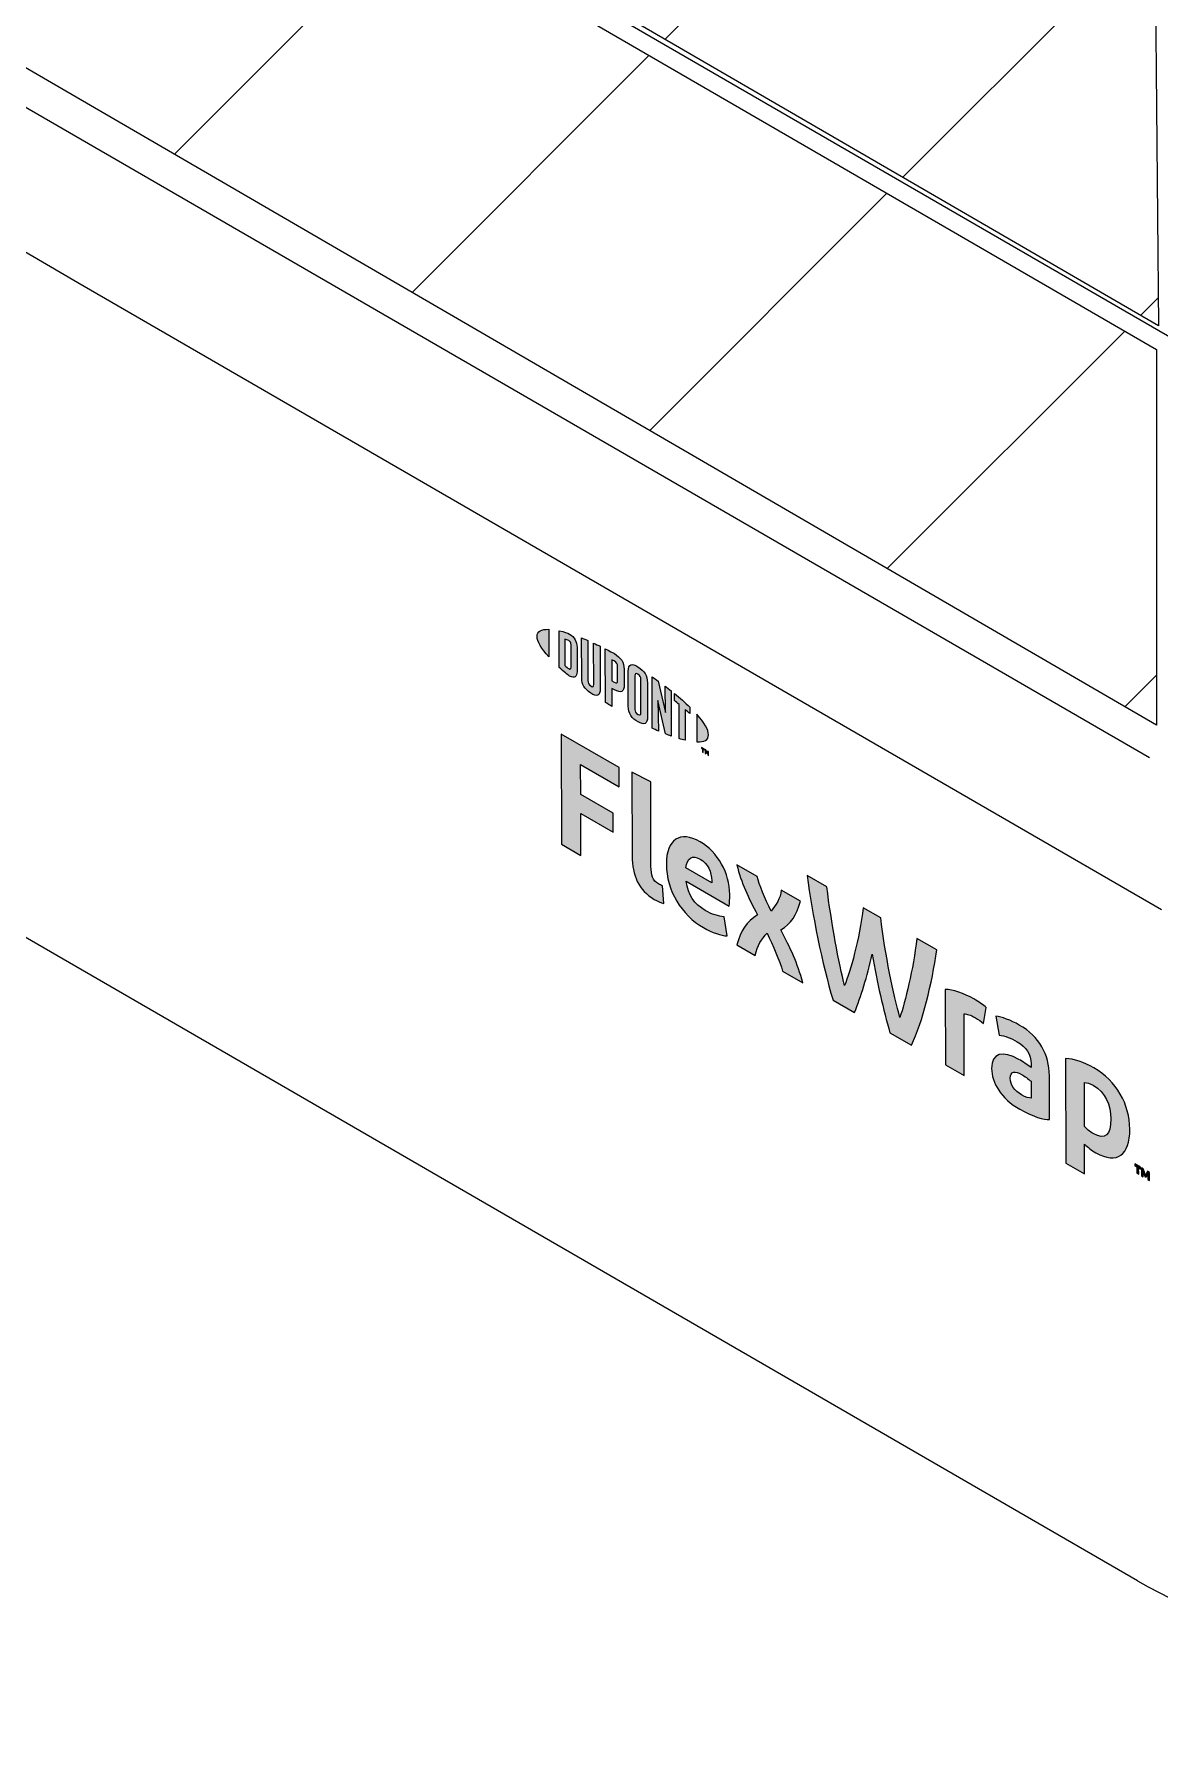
# Model space of a CAD drawing. Extents: x -1279 to 5791, y -3809 to 1769.
# Drawn here: x 4986 to 5028.4, y -2125.3 to -2061.1 of the extents above; entities that cross this region are included whole.
import ezdxf

# ---------------------------------------------------------------- set-up
doc = ezdxf.new("R2010")
doc.units = 0
doc.header["$MEASUREMENT"] = 0
for name, color, linetype, lineweight in [('G-ANNO-TTLB', 7, 'Continuous', 0), ('Layer 12', 7, 'Continuous', 0), ('TYVEK', 7, 'Continuous', 0)]:
    doc.layers.add(name, color=color, linetype=linetype, lineweight=lineweight)
pattern_1 = [(45, (0, 0), (-7.071067, 7.071069), [])]

# ---------------------------------------------------------------- blocks, each defined once
blk = doc.blocks.new('Block_251')
at = {"layer": 'TYVEK', "true_color": 0x003b71, "transparency": 33554687}
h = blk.add_hatch(color=156, dxfattribs=at)
h.dxf.hatch_style = 2
edge = h.paths.add_edge_path()
edge.add_spline(control_points=[(5005.892, -2091.56), (5005.892, -2091.56), (5005.881, -2087.419), (5005.881, -2087.419), (5005.881, -2087.419), (5008.067, -2088.674), (5008.067, -2088.674), (5008.067, -2088.674), (5008.069, -2089.396), (5008.069, -2089.396), (5008.069, -2089.396), (5006.617, -2088.562), (5006.617, -2088.562), (5006.617, -2088.562), (5006.62, -2089.686), (5006.62, -2089.686), (5006.62, -2089.686), (5007.841, -2090.387), (5007.841, -2090.387), (5007.841, -2090.387), (5007.842, -2091.109), (5007.842, -2091.109), (5007.842, -2091.109), (5006.621, -2090.408), (5006.621, -2090.408), (5006.621, -2090.408), (5006.625, -2091.981), (5006.625, -2091.981), (5006.625, -2091.981), (5005.892, -2091.56), (5005.892, -2091.56)], knot_values=[0, 0, 0, 0, 1, 1, 1, 2, 2, 2, 3, 3, 3, 4, 4, 4, 5, 5, 5, 6, 6, 6, 7, 7, 7, 8, 8, 8, 9, 9, 9, 10, 10, 10, 10], degree=3, periodic=0)
h = blk.add_hatch(color=156, dxfattribs=at)
h.dxf.hatch_style = 2
edge = h.paths.add_edge_path()
edge.add_spline(control_points=[(5009.265, -2092.404), (5009.265, -2092.723), (5009.338, -2092.936), (5009.543, -2093.054), (5009.594, -2093.083), (5009.645, -2093.107), (5009.692, -2093.121), (5009.692, -2093.121), (5009.744, -2093.796), (5009.744, -2093.796), (5009.647, -2093.763), (5009.488, -2093.696), (5009.385, -2093.637), (5008.795, -2093.298), (5008.558, -2092.719), (5008.557, -2092.009), (5008.557, -2092.009), (5008.549, -2088.85), (5008.549, -2088.85), (5008.549, -2088.85), (5009.257, -2089.209), (5009.257, -2089.209), (5009.257, -2089.209), (5009.265, -2092.404), (5009.265, -2092.404)], knot_values=[0, 0, 0, 0, 1, 1, 1, 2, 2, 2, 3, 3, 3, 4, 4, 4, 5, 5, 5, 6, 6, 6, 7, 7, 7, 8, 8, 8, 8], degree=3, periodic=0)
h = blk.add_hatch(color=156, dxfattribs=at)
h.dxf.hatch_style = 2
edge = h.paths.add_edge_path()
edge.add_spline(control_points=[(5010.576, -2092.454), (5010.576, -2092.454), (5011.551, -2093.013), (5011.551, -2093.013), (5011.551, -2093.013), (5011.551, -2092.942), (5011.551, -2092.942), (5011.55, -2092.611), (5011.395, -2092.28), (5011.113, -2092.118), (5010.816, -2091.947), (5010.621, -2092.078), (5010.576, -2092.454)], knot_values=[0, 0, 0, 0, 1, 1, 1, 2, 2, 2, 3, 3, 3, 4, 4, 4, 4], degree=3, periodic=0)
edge = h.paths.add_edge_path()
edge.add_spline(control_points=[(5012.135, -2095.014), (5011.909, -2095.003), (5011.576, -2094.894), (5011.237, -2094.7), (5010.411, -2094.226), (5009.846, -2093.298), (5009.843, -2092.316), (5009.841, -2091.376), (5010.358, -2091.034), (5011.112, -2091.467), (5011.784, -2091.853), (5012.226, -2092.657), (5012.228, -2093.449), (5012.229, -2093.627), (5012.219, -2093.775), (5012.209, -2093.887), (5012.209, -2093.887), (5010.588, -2092.956), (5010.588, -2092.956), (5010.655, -2093.468), (5010.897, -2093.819), (5011.308, -2094.055), (5011.559, -2094.199), (5011.8, -2094.273), (5012.02, -2094.293), (5012.02, -2094.293), (5012.135, -2095.014), (5012.135, -2095.014)], knot_values=[0, 0, 0, 0, 1, 1, 1, 2, 2, 2, 3, 3, 3, 4, 4, 4, 5, 5, 5, 6, 6, 6, 7, 7, 7, 8, 8, 8, 9, 9, 9, 9], degree=3, periodic=0)
h = blk.add_hatch(color=156, dxfattribs=at)
h.dxf.hatch_style = 2
edge = h.paths.add_edge_path()
edge.add_spline(control_points=[(5013.275, -2094.216), (5012.93, -2093.581), (5012.657, -2093.016), (5012.497, -2092.334), (5012.497, -2092.334), (5013.261, -2092.772), (5013.261, -2092.772), (5013.329, -2093.077), (5013.555, -2093.609), (5013.782, -2094.076), (5013.971, -2093.859), (5014.134, -2093.604), (5014.169, -2093.294), (5014.169, -2093.294), (5014.888, -2093.706), (5014.888, -2093.706), (5014.756, -2094.245), (5014.531, -2094.547), (5014.147, -2094.782), (5014.518, -2095.473), (5014.77, -2096.031), (5014.982, -2096.779), (5014.982, -2096.779), (5014.218, -2096.34), (5014.218, -2096.34), (5014.109, -2095.947), (5013.852, -2095.356), (5013.635, -2094.907), (5013.441, -2095.12), (5013.257, -2095.369), (5013.187, -2095.748), (5013.187, -2095.748), (5012.499, -2095.353), (5012.499, -2095.353), (5012.626, -2094.812), (5012.866, -2094.477), (5013.275, -2094.216)], knot_values=[0, 0, 0, 0, 1, 1, 1, 2, 2, 2, 3, 3, 3, 4, 4, 4, 5, 5, 5, 6, 6, 6, 7, 7, 7, 8, 8, 8, 9, 9, 9, 10, 10, 10, 11, 11, 11, 12, 12, 12, 12], degree=3, periodic=0)
h = blk.add_hatch(color=156, dxfattribs=at)
h.dxf.hatch_style = 2
edge = h.paths.add_edge_path()
edge.add_spline(control_points=[(5019.276, -2095.109), (5019.276, -2095.109), (5020.025, -2095.539), (5020.025, -2095.539), (5019.834, -2096.806), (5019.499, -2098.238), (5019.066, -2099.123), (5019.066, -2099.123), (5018.26, -2098.661), (5018.26, -2098.661), (5018.007, -2097.777), (5017.779, -2096.778), (5017.587, -2095.699), (5017.395, -2096.557), (5017.176, -2097.3), (5016.921, -2097.892), (5016.921, -2097.892), (5016.116, -2097.43), (5016.116, -2097.43), (5015.703, -2096.058), (5015.335, -2094.223), (5015.141, -2092.735), (5015.141, -2092.735), (5015.885, -2093.162), (5015.885, -2093.162), (5016.047, -2094.502), (5016.338, -2096.069), (5016.55, -2096.882), (5016.769, -2096.316), (5017.109, -2095.153), (5017.255, -2093.949), (5017.255, -2093.949), (5017.912, -2094.326), (5017.912, -2094.326), (5018.069, -2095.704), (5018.406, -2097.256), (5018.633, -2098.077), (5018.837, -2097.503), (5019.125, -2096.269), (5019.276, -2095.109)], knot_values=[0, 0, 0, 0, 1, 1, 1, 2, 2, 2, 3, 3, 3, 4, 4, 4, 5, 5, 5, 6, 6, 6, 7, 7, 7, 8, 8, 8, 9, 9, 9, 10, 10, 10, 11, 11, 11, 12, 12, 12, 13, 13, 13, 13], degree=3, periodic=0)
h = blk.add_hatch(color=156, dxfattribs=at)
h.dxf.hatch_style = 2
edge = h.paths.add_edge_path()
edge.add_spline(control_points=[(5021.418, -2097.384), (5021.603, -2097.49), (5021.777, -2097.614), (5021.88, -2097.703), (5021.88, -2097.703), (5021.779, -2098.312), (5021.779, -2098.312), (5021.692, -2098.227), (5021.584, -2098.153), (5021.476, -2098.091), (5021.286, -2097.982), (5021.158, -2097.95), (5021.051, -2097.947), (5021.051, -2097.947), (5021.056, -2100.266), (5021.056, -2100.266), (5021.056, -2100.266), (5020.348, -2099.86), (5020.348, -2099.86), (5020.348, -2099.86), (5020.341, -2097.026), (5020.341, -2097.026), (5020.618, -2097.025), (5021.049, -2097.172), (5021.418, -2097.384)], knot_values=[0, 0, 0, 0, 1, 1, 1, 2, 2, 2, 3, 3, 3, 4, 4, 4, 5, 5, 5, 6, 6, 6, 7, 7, 7, 8, 8, 8, 8], degree=3, periodic=0)
h = blk.add_hatch(color=156, dxfattribs=at)
h.dxf.hatch_style = 2
edge = h.paths.add_edge_path()
edge.add_spline(control_points=[(5023.574, -2101.115), (5023.574, -2101.115), (5023.572, -2100.482), (5023.572, -2100.482), (5023.454, -2100.385), (5023.331, -2100.296), (5023.208, -2100.225), (5022.972, -2100.09), (5022.788, -2100.09), (5022.788, -2100.368), (5022.789, -2100.617), (5022.943, -2100.835), (5023.215, -2100.991), (5023.369, -2101.08), (5023.497, -2101.118), (5023.574, -2101.115)], knot_values=[0, 0, 0, 0, 1, 1, 1, 2, 2, 2, 3, 3, 3, 4, 4, 4, 5, 5, 5, 5], degree=3, periodic=0)
edge = h.paths.add_edge_path()
edge.add_spline(control_points=[(5023.145, -2101.536), (5022.442, -2101.132), (5022.087, -2100.533), (5022.085, -2100), (5022.084, -2099.415), (5022.499, -2099.31), (5023.114, -2099.658), (5023.258, -2099.74), (5023.443, -2099.87), (5023.571, -2099.967), (5023.571, -2099.967), (5023.571, -2099.825), (5023.571, -2099.825), (5023.57, -2099.464), (5023.39, -2099.19), (5023.046, -2098.992), (5022.82, -2098.863), (5022.579, -2098.766), (5022.369, -2098.746), (5022.369, -2098.746), (5022.239, -2098.033), (5022.239, -2098.033), (5022.46, -2098.053), (5022.814, -2098.186), (5023.127, -2098.365), (5023.881, -2098.798), (5024.256, -2099.475), (5024.258, -2100.273), (5024.258, -2100.273), (5024.262, -2101.918), (5024.262, -2101.918), (5024.052, -2101.921), (5023.658, -2101.83), (5023.145, -2101.536)], knot_values=[0, 0, 0, 0, 1, 1, 1, 2, 2, 2, 3, 3, 3, 4, 4, 4, 5, 5, 5, 6, 6, 6, 7, 7, 7, 8, 8, 8, 9, 9, 9, 10, 10, 10, 11, 11, 11, 11], degree=3, periodic=0)
h = blk.add_hatch(color=156, dxfattribs=at)
h.dxf.hatch_style = 2
edge = h.paths.add_edge_path()
edge.add_spline(control_points=[(5025.908, -2102.449), (5026.36, -2102.708), (5026.569, -2102.51), (5026.568, -2101.9), (5026.566, -2101.368), (5026.371, -2100.901), (5025.904, -2100.633), (5025.775, -2100.559), (5025.683, -2100.536), (5025.575, -2100.521), (5025.575, -2100.521), (5025.58, -2102.178), (5025.58, -2102.178), (5025.677, -2102.281), (5025.759, -2102.364), (5025.908, -2102.449)], knot_values=[0, 0, 0, 0, 1, 1, 1, 2, 2, 2, 3, 3, 3, 4, 4, 4, 5, 5, 5, 5], degree=3, periodic=0)
edge = h.paths.add_edge_path()
edge.add_spline(control_points=[(5026.012, -2103.17), (5025.833, -2103.067), (5025.71, -2102.973), (5025.581, -2102.846), (5025.581, -2102.846), (5025.584, -2103.97), (5025.584, -2103.97), (5025.584, -2103.97), (5024.881, -2103.567), (5024.881, -2103.567), (5024.881, -2103.567), (5024.871, -2099.621), (5024.871, -2099.621), (5025.164, -2099.635), (5025.574, -2099.77), (5025.938, -2099.979), (5026.779, -2100.462), (5027.283, -2101.342), (5027.286, -2102.289), (5027.288, -2103.259), (5026.813, -2103.63), (5026.012, -2103.17)], knot_values=[0, 0, 0, 0, 1, 1, 1, 2, 2, 2, 3, 3, 3, 4, 4, 4, 5, 5, 5, 6, 6, 6, 7, 7, 7, 7], degree=3, periodic=0)
h = blk.add_hatch(color=156, dxfattribs=at)
h.dxf.hatch_style = 2
edge = h.paths.add_edge_path()
edge.add_spline(control_points=[(5027.794, -2103.775), (5027.82, -2103.863), (5027.845, -2103.929), (5027.876, -2104), (5027.906, -2103.964), (5027.927, -2103.924), (5027.953, -2103.867), (5027.953, -2103.867), (5028.027, -2103.909), (5028.027, -2103.909), (5028.027, -2103.909), (5028.027, -2104.215), (5028.027, -2104.215), (5028.027, -2104.215), (5027.963, -2104.178), (5027.963, -2104.178), (5027.963, -2104.178), (5027.963, -2104.037), (5027.963, -2104.037), (5027.963, -2104.037), (5027.966, -2103.991), (5027.966, -2103.991), (5027.945, -2104.025), (5027.921, -2104.059), (5027.899, -2104.086), (5027.899, -2104.086), (5027.85, -2104.057), (5027.85, -2104.057), (5027.828, -2104.005), (5027.803, -2103.942), (5027.781, -2103.883), (5027.781, -2103.883), (5027.785, -2103.935), (5027.785, -2103.935), (5027.785, -2103.935), (5027.785, -2104.076), (5027.785, -2104.076), (5027.785, -2104.076), (5027.721, -2104.039), (5027.721, -2104.039), (5027.721, -2104.039), (5027.72, -2103.733), (5027.72, -2103.733), (5027.72, -2103.733), (5027.794, -2103.775), (5027.794, -2103.775)], knot_values=[0, 0, 0, 0, 1, 1, 1, 2, 2, 2, 3, 3, 3, 4, 4, 4, 5, 5, 5, 6, 6, 6, 7, 7, 7, 8, 8, 8, 9, 9, 9, 10, 10, 10, 11, 11, 11, 12, 12, 12, 13, 13, 13, 14, 14, 14, 15, 15, 15, 15], degree=3, periodic=0)
edge = h.paths.add_edge_path()
edge.add_spline(control_points=[(5027.548, -2103.702), (5027.548, -2103.702), (5027.476, -2103.661), (5027.476, -2103.661), (5027.476, -2103.661), (5027.476, -2103.593), (5027.476, -2103.593), (5027.476, -2103.593), (5027.691, -2103.716), (5027.691, -2103.716), (5027.691, -2103.716), (5027.691, -2103.784), (5027.691, -2103.784), (5027.691, -2103.784), (5027.619, -2103.743), (5027.619, -2103.743), (5027.619, -2103.743), (5027.62, -2103.981), (5027.62, -2103.981), (5027.62, -2103.981), (5027.548, -2103.94), (5027.548, -2103.94), (5027.548, -2103.94), (5027.548, -2103.702), (5027.548, -2103.702)], knot_values=[0, 0, 0, 0, 1, 1, 1, 2, 2, 2, 3, 3, 3, 4, 4, 4, 5, 5, 5, 6, 6, 6, 7, 7, 7, 8, 8, 8, 8], degree=3, periodic=0)
at = {"layer": 'TYVEK'}
for points, knots in [([(5005.892, -2091.56), (5005.892, -2091.56), (5005.881, -2087.419), (5005.881, -2087.419), (5005.881, -2087.419), (5008.067, -2088.674), (5008.067, -2088.674), (5008.067, -2088.674), (5008.069, -2089.396), (5008.069, -2089.396), (5008.069, -2089.396), (5006.617, -2088.562), (5006.617, -2088.562), (5006.617, -2088.562), (5006.62, -2089.686), (5006.62, -2089.686), (5006.62, -2089.686), (5007.841, -2090.387), (5007.841, -2090.387), (5007.841, -2090.387), (5007.842, -2091.109), (5007.842, -2091.109), (5007.842, -2091.109), (5006.621, -2090.408), (5006.621, -2090.408), (5006.621, -2090.408), (5006.625, -2091.981), (5006.625, -2091.981), (5006.625, -2091.981), (5005.892, -2091.56), (5005.892, -2091.56)], [0, 0, 0, 0, 1, 1, 1, 2, 2, 2, 3, 3, 3, 4, 4, 4, 5, 5, 5, 6, 6, 6, 7, 7, 7, 8, 8, 8, 9, 9, 9, 10, 10, 10, 10]), ([(5009.265, -2092.404), (5009.265, -2092.723), (5009.338, -2092.936), (5009.543, -2093.054), (5009.594, -2093.083), (5009.645, -2093.107), (5009.692, -2093.121), (5009.692, -2093.121), (5009.744, -2093.796), (5009.744, -2093.796), (5009.647, -2093.763), (5009.488, -2093.696), (5009.385, -2093.637), (5008.795, -2093.298), (5008.558, -2092.719), (5008.557, -2092.009), (5008.557, -2092.009), (5008.549, -2088.85), (5008.549, -2088.85), (5008.549, -2088.85), (5009.257, -2089.209), (5009.257, -2089.209), (5009.257, -2089.209), (5009.265, -2092.404), (5009.265, -2092.404)], [0, 0, 0, 0, 1, 1, 1, 2, 2, 2, 3, 3, 3, 4, 4, 4, 5, 5, 5, 6, 6, 6, 7, 7, 7, 8, 8, 8, 8]), ([(5012.135, -2095.014), (5011.909, -2095.003), (5011.576, -2094.894), (5011.237, -2094.7), (5010.411, -2094.226), (5009.846, -2093.298), (5009.843, -2092.316), (5009.841, -2091.376), (5010.358, -2091.034), (5011.112, -2091.467), (5011.784, -2091.853), (5012.226, -2092.657), (5012.228, -2093.449), (5012.229, -2093.627), (5012.219, -2093.775), (5012.209, -2093.887), (5012.209, -2093.887), (5010.588, -2092.956), (5010.588, -2092.956), (5010.655, -2093.468), (5010.897, -2093.819), (5011.308, -2094.055), (5011.559, -2094.199), (5011.8, -2094.273), (5012.02, -2094.293), (5012.02, -2094.293), (5012.135, -2095.014), (5012.135, -2095.014)], [0, 0, 0, 0, 1, 1, 1, 2, 2, 2, 3, 3, 3, 4, 4, 4, 5, 5, 5, 6, 6, 6, 7, 7, 7, 8, 8, 8, 9, 9, 9, 9]), ([(5010.576, -2092.454), (5010.576, -2092.454), (5011.551, -2093.013), (5011.551, -2093.013), (5011.551, -2093.013), (5011.551, -2092.942), (5011.551, -2092.942), (5011.55, -2092.611), (5011.395, -2092.28), (5011.113, -2092.118), (5010.816, -2091.947), (5010.621, -2092.078), (5010.576, -2092.454)], [0, 0, 0, 0, 1, 1, 1, 2, 2, 2, 3, 3, 3, 4, 4, 4, 4]), ([(5013.275, -2094.216), (5012.93, -2093.581), (5012.657, -2093.016), (5012.497, -2092.334), (5012.497, -2092.334), (5013.261, -2092.772), (5013.261, -2092.772), (5013.329, -2093.077), (5013.555, -2093.609), (5013.782, -2094.076), (5013.971, -2093.859), (5014.134, -2093.604), (5014.169, -2093.294), (5014.169, -2093.294), (5014.888, -2093.706), (5014.888, -2093.706), (5014.756, -2094.245), (5014.531, -2094.547), (5014.147, -2094.782), (5014.518, -2095.473), (5014.77, -2096.031), (5014.982, -2096.779), (5014.982, -2096.779), (5014.218, -2096.34), (5014.218, -2096.34), (5014.109, -2095.947), (5013.852, -2095.356), (5013.635, -2094.907), (5013.441, -2095.12), (5013.257, -2095.369), (5013.187, -2095.748), (5013.187, -2095.748), (5012.499, -2095.353), (5012.499, -2095.353), (5012.626, -2094.812), (5012.866, -2094.477), (5013.275, -2094.216)], [0, 0, 0, 0, 1, 1, 1, 2, 2, 2, 3, 3, 3, 4, 4, 4, 5, 5, 5, 6, 6, 6, 7, 7, 7, 8, 8, 8, 9, 9, 9, 10, 10, 10, 11, 11, 11, 12, 12, 12, 12]), ([(5019.276, -2095.109), (5019.276, -2095.109), (5020.025, -2095.539), (5020.025, -2095.539), (5019.834, -2096.806), (5019.499, -2098.238), (5019.066, -2099.123), (5019.066, -2099.123), (5018.26, -2098.661), (5018.26, -2098.661), (5018.007, -2097.777), (5017.779, -2096.778), (5017.587, -2095.699), (5017.395, -2096.557), (5017.176, -2097.3), (5016.921, -2097.892), (5016.921, -2097.892), (5016.116, -2097.43), (5016.116, -2097.43), (5015.703, -2096.058), (5015.335, -2094.223), (5015.141, -2092.735), (5015.141, -2092.735), (5015.885, -2093.162), (5015.885, -2093.162), (5016.047, -2094.502), (5016.338, -2096.069), (5016.55, -2096.882), (5016.769, -2096.316), (5017.109, -2095.153), (5017.255, -2093.949), (5017.255, -2093.949), (5017.912, -2094.326), (5017.912, -2094.326), (5018.069, -2095.704), (5018.406, -2097.256), (5018.633, -2098.077), (5018.837, -2097.503), (5019.125, -2096.269), (5019.276, -2095.109)], [0, 0, 0, 0, 1, 1, 1, 2, 2, 2, 3, 3, 3, 4, 4, 4, 5, 5, 5, 6, 6, 6, 7, 7, 7, 8, 8, 8, 9, 9, 9, 10, 10, 10, 11, 11, 11, 12, 12, 12, 13, 13, 13, 13]), ([(5021.418, -2097.384), (5021.603, -2097.49), (5021.777, -2097.614), (5021.88, -2097.703), (5021.88, -2097.703), (5021.779, -2098.312), (5021.779, -2098.312), (5021.692, -2098.227), (5021.584, -2098.153), (5021.476, -2098.091), (5021.286, -2097.982), (5021.158, -2097.95), (5021.051, -2097.947), (5021.051, -2097.947), (5021.056, -2100.266), (5021.056, -2100.266), (5021.056, -2100.266), (5020.348, -2099.86), (5020.348, -2099.86), (5020.348, -2099.86), (5020.341, -2097.026), (5020.341, -2097.026), (5020.618, -2097.025), (5021.049, -2097.172), (5021.418, -2097.384)], [0, 0, 0, 0, 1, 1, 1, 2, 2, 2, 3, 3, 3, 4, 4, 4, 5, 5, 5, 6, 6, 6, 7, 7, 7, 8, 8, 8, 8]), ([(5023.145, -2101.536), (5022.442, -2101.132), (5022.087, -2100.533), (5022.085, -2100), (5022.084, -2099.415), (5022.499, -2099.31), (5023.114, -2099.658), (5023.258, -2099.74), (5023.443, -2099.87), (5023.571, -2099.967), (5023.571, -2099.967), (5023.571, -2099.825), (5023.571, -2099.825), (5023.57, -2099.464), (5023.39, -2099.19), (5023.046, -2098.992), (5022.82, -2098.863), (5022.579, -2098.766), (5022.369, -2098.746), (5022.369, -2098.746), (5022.239, -2098.033), (5022.239, -2098.033), (5022.46, -2098.053), (5022.814, -2098.186), (5023.127, -2098.365), (5023.881, -2098.798), (5024.256, -2099.475), (5024.258, -2100.273), (5024.258, -2100.273), (5024.262, -2101.918), (5024.262, -2101.918), (5024.052, -2101.921), (5023.658, -2101.83), (5023.145, -2101.536)], [0, 0, 0, 0, 1, 1, 1, 2, 2, 2, 3, 3, 3, 4, 4, 4, 5, 5, 5, 6, 6, 6, 7, 7, 7, 8, 8, 8, 9, 9, 9, 10, 10, 10, 11, 11, 11, 11]), ([(5026.012, -2103.17), (5025.833, -2103.067), (5025.71, -2102.973), (5025.581, -2102.846), (5025.581, -2102.846), (5025.584, -2103.97), (5025.584, -2103.97), (5025.584, -2103.97), (5024.881, -2103.567), (5024.881, -2103.567), (5024.881, -2103.567), (5024.871, -2099.621), (5024.871, -2099.621), (5025.164, -2099.635), (5025.574, -2099.77), (5025.938, -2099.979), (5026.779, -2100.462), (5027.283, -2101.342), (5027.286, -2102.289), (5027.288, -2103.259), (5026.813, -2103.63), (5026.012, -2103.17)], [0, 0, 0, 0, 1, 1, 1, 2, 2, 2, 3, 3, 3, 4, 4, 4, 5, 5, 5, 6, 6, 6, 7, 7, 7, 7]), ([(5023.574, -2101.115), (5023.574, -2101.115), (5023.572, -2100.482), (5023.572, -2100.482), (5023.454, -2100.385), (5023.331, -2100.296), (5023.208, -2100.225), (5022.972, -2100.09), (5022.788, -2100.09), (5022.788, -2100.368), (5022.789, -2100.617), (5022.943, -2100.835), (5023.215, -2100.991), (5023.369, -2101.08), (5023.497, -2101.118), (5023.574, -2101.115)], [0, 0, 0, 0, 1, 1, 1, 2, 2, 2, 3, 3, 3, 4, 4, 4, 5, 5, 5, 5]), ([(5025.908, -2102.449), (5026.36, -2102.708), (5026.569, -2102.51), (5026.568, -2101.9), (5026.566, -2101.368), (5026.371, -2100.901), (5025.904, -2100.633), (5025.775, -2100.559), (5025.683, -2100.536), (5025.575, -2100.521), (5025.575, -2100.521), (5025.58, -2102.178), (5025.58, -2102.178), (5025.677, -2102.281), (5025.759, -2102.364), (5025.908, -2102.449)], [0, 0, 0, 0, 1, 1, 1, 2, 2, 2, 3, 3, 3, 4, 4, 4, 5, 5, 5, 5]), ([(5027.548, -2103.702), (5027.548, -2103.702), (5027.476, -2103.661), (5027.476, -2103.661), (5027.476, -2103.661), (5027.476, -2103.593), (5027.476, -2103.593), (5027.476, -2103.593), (5027.691, -2103.716), (5027.691, -2103.716), (5027.691, -2103.716), (5027.691, -2103.784), (5027.691, -2103.784), (5027.691, -2103.784), (5027.619, -2103.743), (5027.619, -2103.743), (5027.619, -2103.743), (5027.62, -2103.981), (5027.62, -2103.981), (5027.62, -2103.981), (5027.548, -2103.94), (5027.548, -2103.94), (5027.548, -2103.94), (5027.548, -2103.702), (5027.548, -2103.702)], [0, 0, 0, 0, 1, 1, 1, 2, 2, 2, 3, 3, 3, 4, 4, 4, 5, 5, 5, 6, 6, 6, 7, 7, 7, 8, 8, 8, 8]), ([(5027.794, -2103.775), (5027.82, -2103.863), (5027.845, -2103.929), (5027.876, -2104), (5027.906, -2103.964), (5027.927, -2103.924), (5027.953, -2103.867), (5027.953, -2103.867), (5028.027, -2103.909), (5028.027, -2103.909), (5028.027, -2103.909), (5028.027, -2104.215), (5028.027, -2104.215), (5028.027, -2104.215), (5027.963, -2104.178), (5027.963, -2104.178), (5027.963, -2104.178), (5027.963, -2104.037), (5027.963, -2104.037), (5027.963, -2104.037), (5027.966, -2103.991), (5027.966, -2103.991), (5027.945, -2104.025), (5027.921, -2104.059), (5027.899, -2104.086), (5027.899, -2104.086), (5027.85, -2104.057), (5027.85, -2104.057), (5027.828, -2104.005), (5027.803, -2103.942), (5027.781, -2103.883), (5027.781, -2103.883), (5027.785, -2103.935), (5027.785, -2103.935), (5027.785, -2103.935), (5027.785, -2104.076), (5027.785, -2104.076), (5027.785, -2104.076), (5027.721, -2104.039), (5027.721, -2104.039), (5027.721, -2104.039), (5027.72, -2103.733), (5027.72, -2103.733), (5027.72, -2103.733), (5027.794, -2103.775), (5027.794, -2103.775)], [0, 0, 0, 0, 1, 1, 1, 2, 2, 2, 3, 3, 3, 4, 4, 4, 5, 5, 5, 6, 6, 6, 7, 7, 7, 8, 8, 8, 9, 9, 9, 10, 10, 10, 11, 11, 11, 12, 12, 12, 13, 13, 13, 14, 14, 14, 15, 15, 15, 15])]:
    blk.add_open_spline(points, degree=3, knots=knots, dxfattribs=at)
blk = doc.blocks.new('Block_252')
at = {"layer": 'TYVEK', "true_color": 0x003b71, "transparency": 33554687}
h = blk.add_hatch(color=156, dxfattribs=at)
h.dxf.hatch_style = 2
edge = h.paths.add_edge_path()
edge.add_spline(control_points=[(5004.979, -2083.741), (5004.98, -2083.931), (5005.14, -2084.202), (5005.42, -2084.515), (5005.42, -2084.515), (5005.418, -2083.476), (5005.418, -2083.476), (5005.139, -2083.467), (5004.979, -2083.552), (5004.979, -2083.741)], knot_values=[0, 0, 0, 0, 1, 1, 1, 2, 2, 2, 3, 3, 3, 3], degree=3, periodic=0)
h = blk.add_hatch(color=156, dxfattribs=at)
h.dxf.hatch_style = 2
edge = h.paths.add_edge_path()
edge.add_spline(control_points=[(5006.26, -2084.901), (5006.261, -2084.98), (5006.219, -2084.983), (5006.169, -2084.955), (5006.131, -2084.932), (5006.071, -2084.882), (5006.022, -2084.839), (5006.022, -2084.839), (5006.02, -2083.845), (5006.02, -2083.845), (5006.069, -2083.858), (5006.128, -2083.876), (5006.167, -2083.898), (5006.217, -2083.927), (5006.258, -2083.977), (5006.258, -2084.057), (5006.258, -2084.057), (5006.26, -2084.901), (5006.26, -2084.901)], knot_values=[0, 0, 0, 0, 1, 1, 1, 2, 2, 2, 3, 3, 3, 4, 4, 4, 5, 5, 5, 6, 6, 6, 6], degree=3, periodic=0)
edge = h.paths.add_edge_path()
edge.add_spline(control_points=[(5006.199, -2083.657), (5006.121, -2083.612), (5006.008, -2083.574), (5005.804, -2083.53), (5005.804, -2083.53), (5005.808, -2084.907), (5005.808, -2084.907), (5005.987, -2085.073), (5006.125, -2085.188), (5006.203, -2085.233), (5006.383, -2085.337), (5006.484, -2085.268), (5006.483, -2085.064), (5006.483, -2085.064), (5006.481, -2084.149), (5006.481, -2084.149), (5006.481, -2083.945), (5006.379, -2083.76), (5006.199, -2083.657)], knot_values=[0, 0, 0, 0, 1, 1, 1, 2, 2, 2, 3, 3, 3, 4, 4, 4, 5, 5, 5, 6, 6, 6, 6], degree=3, periodic=0)
h = blk.add_hatch(color=156, dxfattribs=at)
h.dxf.hatch_style = 2
edge = h.paths.add_edge_path()
edge.add_spline(control_points=[(5007.111, -2085.55), (5007.111, -2085.63), (5007.088, -2085.667), (5007.001, -2085.605), (5006.916, -2085.545), (5006.893, -2085.49), (5006.893, -2085.396), (5006.893, -2085.396), (5006.89, -2083.896), (5006.89, -2083.896), (5006.833, -2083.871), (5006.708, -2083.819), (5006.654, -2083.797), (5006.654, -2083.797), (5006.658, -2085.314), (5006.658, -2085.314), (5006.658, -2085.556), (5006.761, -2085.709), (5007.002, -2085.879), (5007.223, -2086.035), (5007.358, -2085.984), (5007.357, -2085.715), (5007.357, -2085.715), (5007.353, -2084.113), (5007.353, -2084.113), (5007.307, -2084.089), (5007.156, -2084.017), (5007.107, -2083.995), (5007.107, -2083.995), (5007.111, -2085.55), (5007.111, -2085.55)], knot_values=[0, 0, 0, 0, 1, 1, 1, 2, 2, 2, 3, 3, 3, 4, 4, 4, 5, 5, 5, 6, 6, 6, 7, 7, 7, 8, 8, 8, 9, 9, 9, 10, 10, 10, 10], degree=3, periodic=0)
h = blk.add_hatch(color=156, dxfattribs=at)
h.dxf.hatch_style = 2
edge = h.paths.add_edge_path()
edge.add_spline(control_points=[(5008.006, -2085.406), (5008.006, -2085.493), (5007.98, -2085.522), (5007.88, -2085.465), (5007.88, -2085.465), (5007.793, -2085.415), (5007.793, -2085.415), (5007.793, -2085.415), (5007.792, -2084.619), (5007.792, -2084.619), (5007.83, -2084.639), (5007.85, -2084.65), (5007.873, -2084.663), (5007.982, -2084.725), (5008.004, -2084.785), (5008.004, -2084.874), (5008.004, -2084.874), (5008.006, -2085.406), (5008.006, -2085.406)], knot_values=[0, 0, 0, 0, 1, 1, 1, 2, 2, 2, 3, 3, 3, 4, 4, 4, 5, 5, 5, 6, 6, 6, 6], degree=3, periodic=0)
edge = h.paths.add_edge_path()
edge.add_spline(control_points=[(5007.887, -2084.39), (5007.844, -2084.365), (5007.688, -2084.282), (5007.545, -2084.209), (5007.545, -2084.209), (5007.55, -2086.228), (5007.55, -2086.228), (5007.599, -2086.258), (5007.727, -2086.34), (5007.796, -2086.381), (5007.796, -2086.381), (5007.794, -2085.696), (5007.794, -2085.696), (5007.794, -2085.696), (5007.89, -2085.751), (5007.89, -2085.751), (5008.148, -2085.898), (5008.255, -2085.826), (5008.254, -2085.57), (5008.254, -2085.57), (5008.253, -2084.975), (5008.253, -2084.975), (5008.252, -2084.724), (5008.131, -2084.53), (5007.887, -2084.39)], knot_values=[0, 0, 0, 0, 1, 1, 1, 2, 2, 2, 3, 3, 3, 4, 4, 4, 5, 5, 5, 6, 6, 6, 7, 7, 7, 8, 8, 8, 8], degree=3, periodic=0)
h = blk.add_hatch(color=156, dxfattribs=at)
h.dxf.hatch_style = 2
edge = h.paths.add_edge_path()
edge.add_spline(control_points=[(5008.886, -2086.615), (5008.886, -2086.695), (5008.863, -2086.723), (5008.776, -2086.676), (5008.686, -2086.628), (5008.662, -2086.569), (5008.662, -2086.487), (5008.662, -2086.487), (5008.659, -2085.228), (5008.659, -2085.228), (5008.659, -2085.146), (5008.683, -2085.114), (5008.772, -2085.168), (5008.859, -2085.221), (5008.883, -2085.277), (5008.883, -2085.357), (5008.883, -2085.357), (5008.886, -2086.615), (5008.886, -2086.615)], knot_values=[0, 0, 0, 0, 1, 1, 1, 2, 2, 2, 3, 3, 3, 4, 4, 4, 5, 5, 5, 6, 6, 6, 6], degree=3, periodic=0)
edge = h.paths.add_edge_path()
edge.add_spline(control_points=[(5008.772, -2084.886), (5008.544, -2084.743), (5008.408, -2084.781), (5008.409, -2085.047), (5008.409, -2085.047), (5008.412, -2086.367), (5008.412, -2086.367), (5008.413, -2086.647), (5008.536, -2086.833), (5008.777, -2086.96), (5009.012, -2087.083), (5009.135, -2087.05), (5009.134, -2086.752), (5009.134, -2086.752), (5009.131, -2085.492), (5009.131, -2085.492), (5009.13, -2085.207), (5009.019, -2085.042), (5008.772, -2084.886)], knot_values=[0, 0, 0, 0, 1, 1, 1, 2, 2, 2, 3, 3, 3, 4, 4, 4, 5, 5, 5, 6, 6, 6, 6], degree=3, periodic=0)
h = blk.add_hatch(color=156, dxfattribs=at)
h.dxf.hatch_style = 2
edge = h.paths.add_edge_path()
edge.add_spline(control_points=[(5009.815, -2086.608), (5009.815, -2086.608), (5009.54, -2085.425), (5009.54, -2085.425), (5009.466, -2085.372), (5009.376, -2085.309), (5009.307, -2085.261), (5009.307, -2085.261), (5009.312, -2087.198), (5009.312, -2087.198), (5009.36, -2087.221), (5009.484, -2087.276), (5009.548, -2087.303), (5009.548, -2087.303), (5009.526, -2086.151), (5009.526, -2086.151), (5009.526, -2086.151), (5009.817, -2087.413), (5009.817, -2087.413), (5009.879, -2087.437), (5009.968, -2087.471), (5010.027, -2087.491), (5010.027, -2087.491), (5010.023, -2085.79), (5010.023, -2085.79), (5009.962, -2085.74), (5009.85, -2085.655), (5009.796, -2085.614), (5009.796, -2085.614), (5009.815, -2086.608), (5009.815, -2086.608)], knot_values=[0, 0, 0, 0, 1, 1, 1, 2, 2, 2, 3, 3, 3, 4, 4, 4, 5, 5, 5, 6, 6, 6, 7, 7, 7, 8, 8, 8, 9, 9, 9, 10, 10, 10, 10], degree=3, periodic=0)
h = blk.add_hatch(color=156, dxfattribs=at)
h.dxf.hatch_style = 2
edge = h.paths.add_edge_path()
edge.add_spline(control_points=[(5010.146, -2086.157), (5010.206, -2086.205), (5010.266, -2086.253), (5010.325, -2086.301), (5010.325, -2086.301), (5010.328, -2087.589), (5010.328, -2087.589), (5010.382, -2087.606), (5010.482, -2087.633), (5010.548, -2087.648), (5010.548, -2087.648), (5010.545, -2086.489), (5010.545, -2086.489), (5010.609, -2086.544), (5010.67, -2086.598), (5010.725, -2086.648), (5010.725, -2086.648), (5010.724, -2086.4), (5010.724, -2086.4), (5010.55, -2086.23), (5010.363, -2086.066), (5010.145, -2085.888), (5010.145, -2085.888), (5010.146, -2086.157), (5010.146, -2086.157)], knot_values=[0, 0, 0, 0, 1, 1, 1, 2, 2, 2, 3, 3, 3, 4, 4, 4, 5, 5, 5, 6, 6, 6, 7, 7, 7, 8, 8, 8, 8], degree=3, periodic=0)
h = blk.add_hatch(color=156, dxfattribs=at)
h.dxf.hatch_style = 2
edge = h.paths.add_edge_path()
edge.add_spline(control_points=[(5011.43, -2087.444), (5011.431, -2087.635), (5011.271, -2087.721), (5010.991, -2087.714), (5010.991, -2087.714), (5010.989, -2086.674), (5010.989, -2086.674), (5011.269, -2086.986), (5011.43, -2087.256), (5011.43, -2087.444)], knot_values=[0, 0, 0, 0, 1, 1, 1, 2, 2, 2, 3, 3, 3, 3], degree=3, periodic=0)
h = blk.add_hatch(color=156, dxfattribs=at)
h.dxf.hatch_style = 2
edge = h.paths.add_edge_path()
edge.add_spline(control_points=[(5011.301, -2087.995), (5011.301, -2087.995), (5011.327, -2088.01), (5011.327, -2088.01), (5011.327, -2088.01), (5011.367, -2088.104), (5011.367, -2088.104), (5011.367, -2088.104), (5011.406, -2088.055), (5011.406, -2088.055), (5011.406, -2088.055), (5011.432, -2088.07), (5011.432, -2088.07), (5011.432, -2088.07), (5011.432, -2088.22), (5011.432, -2088.22), (5011.432, -2088.22), (5011.408, -2088.206), (5011.408, -2088.206), (5011.408, -2088.206), (5011.408, -2088.1), (5011.408, -2088.1), (5011.408, -2088.1), (5011.368, -2088.148), (5011.368, -2088.148), (5011.368, -2088.148), (5011.365, -2088.147), (5011.365, -2088.147), (5011.365, -2088.147), (5011.325, -2088.052), (5011.325, -2088.052), (5011.325, -2088.052), (5011.325, -2088.159), (5011.325, -2088.159), (5011.325, -2088.159), (5011.301, -2088.145), (5011.301, -2088.145), (5011.301, -2088.145), (5011.301, -2087.995), (5011.301, -2087.995)], knot_values=[0, 0, 0, 0, 1, 1, 1, 2, 2, 2, 3, 3, 3, 4, 4, 4, 5, 5, 5, 6, 6, 6, 7, 7, 7, 8, 8, 8, 9, 9, 9, 10, 10, 10, 11, 11, 11, 12, 12, 12, 13, 13, 13, 13], degree=3, periodic=0)
edge = h.paths.add_edge_path()
edge.add_spline(control_points=[(5011.208, -2087.968), (5011.208, -2087.968), (5011.168, -2087.945), (5011.168, -2087.945), (5011.168, -2087.945), (5011.168, -2087.919), (5011.168, -2087.919), (5011.168, -2087.919), (5011.273, -2087.979), (5011.273, -2087.979), (5011.273, -2087.979), (5011.273, -2088.005), (5011.273, -2088.005), (5011.273, -2088.005), (5011.233, -2087.982), (5011.233, -2087.982), (5011.233, -2087.982), (5011.233, -2088.106), (5011.233, -2088.106), (5011.233, -2088.106), (5011.208, -2088.092), (5011.208, -2088.092), (5011.208, -2088.092), (5011.208, -2087.968), (5011.208, -2087.968)], knot_values=[0, 0, 0, 0, 1, 1, 1, 2, 2, 2, 3, 3, 3, 4, 4, 4, 5, 5, 5, 6, 6, 6, 7, 7, 7, 8, 8, 8, 8], degree=3, periodic=0)
at = {"layer": 'TYVEK'}
for points, knots in [([(5004.979, -2083.741), (5004.98, -2083.931), (5005.14, -2084.202), (5005.42, -2084.515), (5005.42, -2084.515), (5005.418, -2083.476), (5005.418, -2083.476), (5005.139, -2083.467), (5004.979, -2083.552), (5004.979, -2083.741)], [0, 0, 0, 0, 1, 1, 1, 2, 2, 2, 3, 3, 3, 3]), ([(5006.199, -2083.657), (5006.121, -2083.612), (5006.008, -2083.574), (5005.804, -2083.53), (5005.804, -2083.53), (5005.808, -2084.907), (5005.808, -2084.907), (5005.987, -2085.073), (5006.125, -2085.188), (5006.203, -2085.233), (5006.383, -2085.337), (5006.484, -2085.268), (5006.483, -2085.064), (5006.483, -2085.064), (5006.481, -2084.149), (5006.481, -2084.149), (5006.481, -2083.945), (5006.379, -2083.76), (5006.199, -2083.657)], [0, 0, 0, 0, 1, 1, 1, 2, 2, 2, 3, 3, 3, 4, 4, 4, 5, 5, 5, 6, 6, 6, 6]), ([(5006.26, -2084.901), (5006.261, -2084.98), (5006.219, -2084.983), (5006.169, -2084.955), (5006.131, -2084.932), (5006.071, -2084.882), (5006.022, -2084.839), (5006.022, -2084.839), (5006.02, -2083.845), (5006.02, -2083.845), (5006.069, -2083.858), (5006.128, -2083.876), (5006.167, -2083.898), (5006.217, -2083.927), (5006.258, -2083.977), (5006.258, -2084.057), (5006.258, -2084.057), (5006.26, -2084.901), (5006.26, -2084.901)], [0, 0, 0, 0, 1, 1, 1, 2, 2, 2, 3, 3, 3, 4, 4, 4, 5, 5, 5, 6, 6, 6, 6]), ([(5007.111, -2085.55), (5007.111, -2085.63), (5007.088, -2085.667), (5007.001, -2085.605), (5006.916, -2085.545), (5006.893, -2085.49), (5006.893, -2085.396), (5006.893, -2085.396), (5006.89, -2083.896), (5006.89, -2083.896), (5006.833, -2083.871), (5006.708, -2083.819), (5006.654, -2083.797), (5006.654, -2083.797), (5006.658, -2085.314), (5006.658, -2085.314), (5006.658, -2085.556), (5006.761, -2085.709), (5007.002, -2085.879), (5007.223, -2086.035), (5007.358, -2085.984), (5007.357, -2085.715), (5007.357, -2085.715), (5007.353, -2084.113), (5007.353, -2084.113), (5007.307, -2084.089), (5007.156, -2084.017), (5007.107, -2083.995), (5007.107, -2083.995), (5007.111, -2085.55), (5007.111, -2085.55)], [0, 0, 0, 0, 1, 1, 1, 2, 2, 2, 3, 3, 3, 4, 4, 4, 5, 5, 5, 6, 6, 6, 7, 7, 7, 8, 8, 8, 9, 9, 9, 10, 10, 10, 10]), ([(5007.887, -2084.39), (5007.844, -2084.365), (5007.688, -2084.282), (5007.545, -2084.209), (5007.545, -2084.209), (5007.55, -2086.228), (5007.55, -2086.228), (5007.599, -2086.258), (5007.727, -2086.34), (5007.796, -2086.381), (5007.796, -2086.381), (5007.794, -2085.696), (5007.794, -2085.696), (5007.794, -2085.696), (5007.89, -2085.751), (5007.89, -2085.751), (5008.148, -2085.898), (5008.255, -2085.826), (5008.254, -2085.57), (5008.254, -2085.57), (5008.253, -2084.975), (5008.253, -2084.975), (5008.252, -2084.724), (5008.131, -2084.53), (5007.887, -2084.39)], [0, 0, 0, 0, 1, 1, 1, 2, 2, 2, 3, 3, 3, 4, 4, 4, 5, 5, 5, 6, 6, 6, 7, 7, 7, 8, 8, 8, 8]), ([(5008.006, -2085.406), (5008.006, -2085.493), (5007.98, -2085.522), (5007.88, -2085.465), (5007.88, -2085.465), (5007.793, -2085.415), (5007.793, -2085.415), (5007.793, -2085.415), (5007.792, -2084.619), (5007.792, -2084.619), (5007.83, -2084.639), (5007.85, -2084.65), (5007.873, -2084.663), (5007.982, -2084.725), (5008.004, -2084.785), (5008.004, -2084.874), (5008.004, -2084.874), (5008.006, -2085.406), (5008.006, -2085.406)], [0, 0, 0, 0, 1, 1, 1, 2, 2, 2, 3, 3, 3, 4, 4, 4, 5, 5, 5, 6, 6, 6, 6]), ([(5008.772, -2084.886), (5008.544, -2084.743), (5008.408, -2084.781), (5008.409, -2085.047), (5008.409, -2085.047), (5008.412, -2086.367), (5008.412, -2086.367), (5008.413, -2086.647), (5008.536, -2086.833), (5008.777, -2086.96), (5009.012, -2087.083), (5009.135, -2087.05), (5009.134, -2086.752), (5009.134, -2086.752), (5009.131, -2085.492), (5009.131, -2085.492), (5009.13, -2085.207), (5009.019, -2085.042), (5008.772, -2084.886)], [0, 0, 0, 0, 1, 1, 1, 2, 2, 2, 3, 3, 3, 4, 4, 4, 5, 5, 5, 6, 6, 6, 6]), ([(5008.886, -2086.615), (5008.886, -2086.695), (5008.863, -2086.723), (5008.776, -2086.676), (5008.686, -2086.628), (5008.662, -2086.569), (5008.662, -2086.487), (5008.662, -2086.487), (5008.659, -2085.228), (5008.659, -2085.228), (5008.659, -2085.146), (5008.683, -2085.114), (5008.772, -2085.168), (5008.859, -2085.221), (5008.883, -2085.277), (5008.883, -2085.357), (5008.883, -2085.357), (5008.886, -2086.615), (5008.886, -2086.615)], [0, 0, 0, 0, 1, 1, 1, 2, 2, 2, 3, 3, 3, 4, 4, 4, 5, 5, 5, 6, 6, 6, 6]), ([(5009.815, -2086.608), (5009.815, -2086.608), (5009.54, -2085.425), (5009.54, -2085.425), (5009.466, -2085.372), (5009.376, -2085.309), (5009.307, -2085.261), (5009.307, -2085.261), (5009.312, -2087.198), (5009.312, -2087.198), (5009.36, -2087.221), (5009.484, -2087.276), (5009.548, -2087.303), (5009.548, -2087.303), (5009.526, -2086.151), (5009.526, -2086.151), (5009.526, -2086.151), (5009.817, -2087.413), (5009.817, -2087.413), (5009.879, -2087.437), (5009.968, -2087.471), (5010.027, -2087.491), (5010.027, -2087.491), (5010.023, -2085.79), (5010.023, -2085.79), (5009.962, -2085.74), (5009.85, -2085.655), (5009.796, -2085.614), (5009.796, -2085.614), (5009.815, -2086.608), (5009.815, -2086.608)], [0, 0, 0, 0, 1, 1, 1, 2, 2, 2, 3, 3, 3, 4, 4, 4, 5, 5, 5, 6, 6, 6, 7, 7, 7, 8, 8, 8, 9, 9, 9, 10, 10, 10, 10]), ([(5010.146, -2086.157), (5010.206, -2086.205), (5010.266, -2086.253), (5010.325, -2086.301), (5010.325, -2086.301), (5010.328, -2087.589), (5010.328, -2087.589), (5010.382, -2087.606), (5010.482, -2087.633), (5010.548, -2087.648), (5010.548, -2087.648), (5010.545, -2086.489), (5010.545, -2086.489), (5010.609, -2086.544), (5010.67, -2086.598), (5010.725, -2086.648), (5010.725, -2086.648), (5010.724, -2086.4), (5010.724, -2086.4), (5010.55, -2086.23), (5010.363, -2086.066), (5010.145, -2085.888), (5010.145, -2085.888), (5010.146, -2086.157), (5010.146, -2086.157)], [0, 0, 0, 0, 1, 1, 1, 2, 2, 2, 3, 3, 3, 4, 4, 4, 5, 5, 5, 6, 6, 6, 7, 7, 7, 8, 8, 8, 8]), ([(5011.43, -2087.444), (5011.431, -2087.635), (5011.271, -2087.721), (5010.991, -2087.714), (5010.991, -2087.714), (5010.989, -2086.674), (5010.989, -2086.674), (5011.269, -2086.986), (5011.43, -2087.256), (5011.43, -2087.444)], [0, 0, 0, 0, 1, 1, 1, 2, 2, 2, 3, 3, 3, 3]), ([(5011.208, -2087.968), (5011.208, -2087.968), (5011.168, -2087.945), (5011.168, -2087.945), (5011.168, -2087.945), (5011.168, -2087.919), (5011.168, -2087.919), (5011.168, -2087.919), (5011.273, -2087.979), (5011.273, -2087.979), (5011.273, -2087.979), (5011.273, -2088.005), (5011.273, -2088.005), (5011.273, -2088.005), (5011.233, -2087.982), (5011.233, -2087.982), (5011.233, -2087.982), (5011.233, -2088.106), (5011.233, -2088.106), (5011.233, -2088.106), (5011.208, -2088.092), (5011.208, -2088.092), (5011.208, -2088.092), (5011.208, -2087.968), (5011.208, -2087.968)], [0, 0, 0, 0, 1, 1, 1, 2, 2, 2, 3, 3, 3, 4, 4, 4, 5, 5, 5, 6, 6, 6, 7, 7, 7, 8, 8, 8, 8]), ([(5011.301, -2087.995), (5011.301, -2087.995), (5011.327, -2088.01), (5011.327, -2088.01), (5011.327, -2088.01), (5011.367, -2088.104), (5011.367, -2088.104), (5011.367, -2088.104), (5011.406, -2088.055), (5011.406, -2088.055), (5011.406, -2088.055), (5011.432, -2088.07), (5011.432, -2088.07), (5011.432, -2088.07), (5011.432, -2088.22), (5011.432, -2088.22), (5011.432, -2088.22), (5011.408, -2088.206), (5011.408, -2088.206), (5011.408, -2088.206), (5011.408, -2088.1), (5011.408, -2088.1), (5011.408, -2088.1), (5011.368, -2088.148), (5011.368, -2088.148), (5011.368, -2088.148), (5011.365, -2088.147), (5011.365, -2088.147), (5011.365, -2088.147), (5011.325, -2088.052), (5011.325, -2088.052), (5011.325, -2088.052), (5011.325, -2088.159), (5011.325, -2088.159), (5011.325, -2088.159), (5011.301, -2088.145), (5011.301, -2088.145), (5011.301, -2088.145), (5011.301, -2087.995), (5011.301, -2087.995)], [0, 0, 0, 0, 1, 1, 1, 2, 2, 2, 3, 3, 3, 4, 4, 4, 5, 5, 5, 6, 6, 6, 7, 7, 7, 8, 8, 8, 9, 9, 9, 10, 10, 10, 11, 11, 11, 12, 12, 12, 13, 13, 13, 13])]:
    blk.add_open_spline(points, degree=3, knots=knots, dxfattribs=at)
blk = doc.blocks.new('Block_250')
at = {"layer": 'TYVEK'}
for name in ['Block_252', 'Block_251']:
    blk.add_blockref(name, (0, 0), dxfattribs=at)

msp = doc.modelspace()

# ---------------------------------------------------------------- hatches: boundary and pattern name
at = {"layer": 'G-ANNO-TTLB', "true_color": 0xff00ff, "transparency": 33554687}
h = msp.add_hatch(color=6, dxfattribs=at)
edge = h.paths.add_edge_path()
edge.add_spline(control_points=[(5472, -3692.604), (5472, -3692.604), (2542.482, -3692.604), (2542.482, -3692.604), (2542.482, -3692.604), (2542.482, -1235.604), (2542.482, -1235.604), (2542.482, -1235.604), (5472, -1235.604), (5472, -1235.604), (5472, -1235.604), (5472, -3692.604), (5472, -3692.604)], knot_values=[0, 0, 0, 0, 1, 1, 1, 2, 2, 2, 3, 3, 3, 4, 4, 4, 4], degree=3, periodic=0)
edge = h.paths.add_edge_path()
edge.add_spline(control_points=[(2551.482, -1244.604), (2551.482, -1244.604), (2551.482, -3683.604), (2551.482, -3683.604), (2551.482, -3683.604), (5463, -3683.604), (5463, -3683.604), (5463, -3683.604), (5463, -1244.604), (5463, -1244.604), (5463, -1244.604), (2551.482, -1244.604), (2551.482, -1244.604)], knot_values=[0, 0, 0, 0, 1, 1, 1, 2, 2, 2, 3, 3, 3, 4, 4, 4, 4], degree=3, periodic=0)
edge.add_line((2551.482, -1244.604), (2551.482, -1244.604))
at = {"layer": 'Layer 12', "true_color": 0x000000, "transparency": 33554687}
h = msp.add_hatch(dxfattribs=at)
h.set_pattern_fill('_U', color=18, scale=10, angle=44.99999, style=2, pattern_type=0)
h.set_pattern_definition(pattern_1)
h.paths.add_polyline_path([(5028.363, -2072.061), (4965.13, -2035.355), (4978.48, -2026.514), (5028.217, -2055.588)])
h = msp.add_hatch(dxfattribs=at)
h.set_pattern_fill('_U', color=18, scale=10, angle=44.99999, style=2, pattern_type=0)
h.set_pattern_definition(pattern_1)
h.paths.add_polyline_path([(5028.294, -2072.943), (5028.294, -2087.082), (4952.59, -2043.09), (4964.791, -2036.143)])

# ---------------------------------------------------------------- linework, layer by layer
at = {"layer": 'G-ANNO-TTLB'}
for points in [[(5472, -3692.604), (5472, -3692.604), (2542.482, -3692.604), (2542.482, -3692.604), (2542.482, -3692.604), (2542.482, -1235.604), (2542.482, -1235.604), (2542.482, -1235.604), (5472, -1235.604), (5472, -1235.604), (5472, -1235.604), (5472, -3692.604), (5472, -3692.604)], [(2551.482, -1244.604), (2551.482, -1244.604), (2551.482, -3683.604), (2551.482, -3683.604), (2551.482, -3683.604), (5463, -3683.604), (5463, -3683.604), (5463, -3683.604), (5463, -1244.604), (5463, -1244.604), (5463, -1244.604), (2551.482, -1244.604), (2551.482, -1244.604)]]:
    msp.add_open_spline(points, degree=3, knots=[0, 0, 0, 0, 1, 1, 1, 2, 2, 2, 3, 3, 3, 4, 4, 4, 4], dxfattribs=at)
at = {"layer": 'Layer 12'}
for points in [[(5028.363, -2072.061), (4965.13, -2035.355), (4978.48, -2026.514), (5028.217, -2055.588)], [(5028.294, -2072.943), (5028.294, -2087.082), (4952.59, -2043.09), (4964.791, -2036.143)]]:
    msp.add_lwpolyline(points, close=True, dxfattribs=at)
at = {"layer": 'TYVEK', "color": 4, "lineweight": 25, "true_color": 0x00ffff}
for p, q in [((4965.192, -2035.674), (5029.179, -2072.69)), ((4951.368, -2043.957), (5028.027, -2088.304)), ((4945.948, -2046.067), (4987.699, -2070.422)), ((4987.699, -2070.422), (5028.477, -2094.012)), ((5027.574, -2119.278), (4963.451, -2082.183))]:
    msp.add_line(p, q, dxfattribs=at)
msp.add_open_spline([(5027.574, -2119.278), (5036.179, -2124.256), (5047.19, -2121.315), (5052.168, -2112.71), (5053.753, -2109.971), (5054.588, -2106.862), (5054.588, -2103.697)], degree=3, knots=[0, 0, 0, 0, 1, 1, 1, 2, 2, 2, 2], dxfattribs=at)

# ---------------------------------------------------------------- block references
at = {"layer": 'TYVEK'}
msp.add_blockref('Block_250', (0, 0), dxfattribs=at)

doc.saveas('drawing.dxf')
